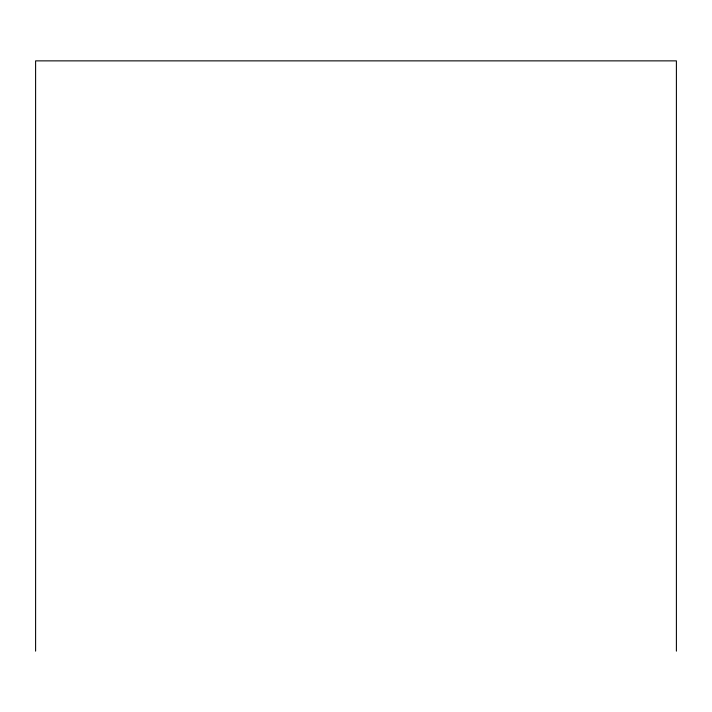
<?xml version="1.0" encoding="UTF-8"?>
<svg xmlns="http://www.w3.org/2000/svg" width="712" height="712" viewBox="0 0 712 712"><rect width="100%" height="100%" fill="white"/><g stroke="black" fill="none" stroke-linecap="round" stroke-linejoin="round"><path stroke-width="1.07" d="M676.4 651.133L676.4 60.867L35.6 60.867L35.6 651.133"/></g></svg>
